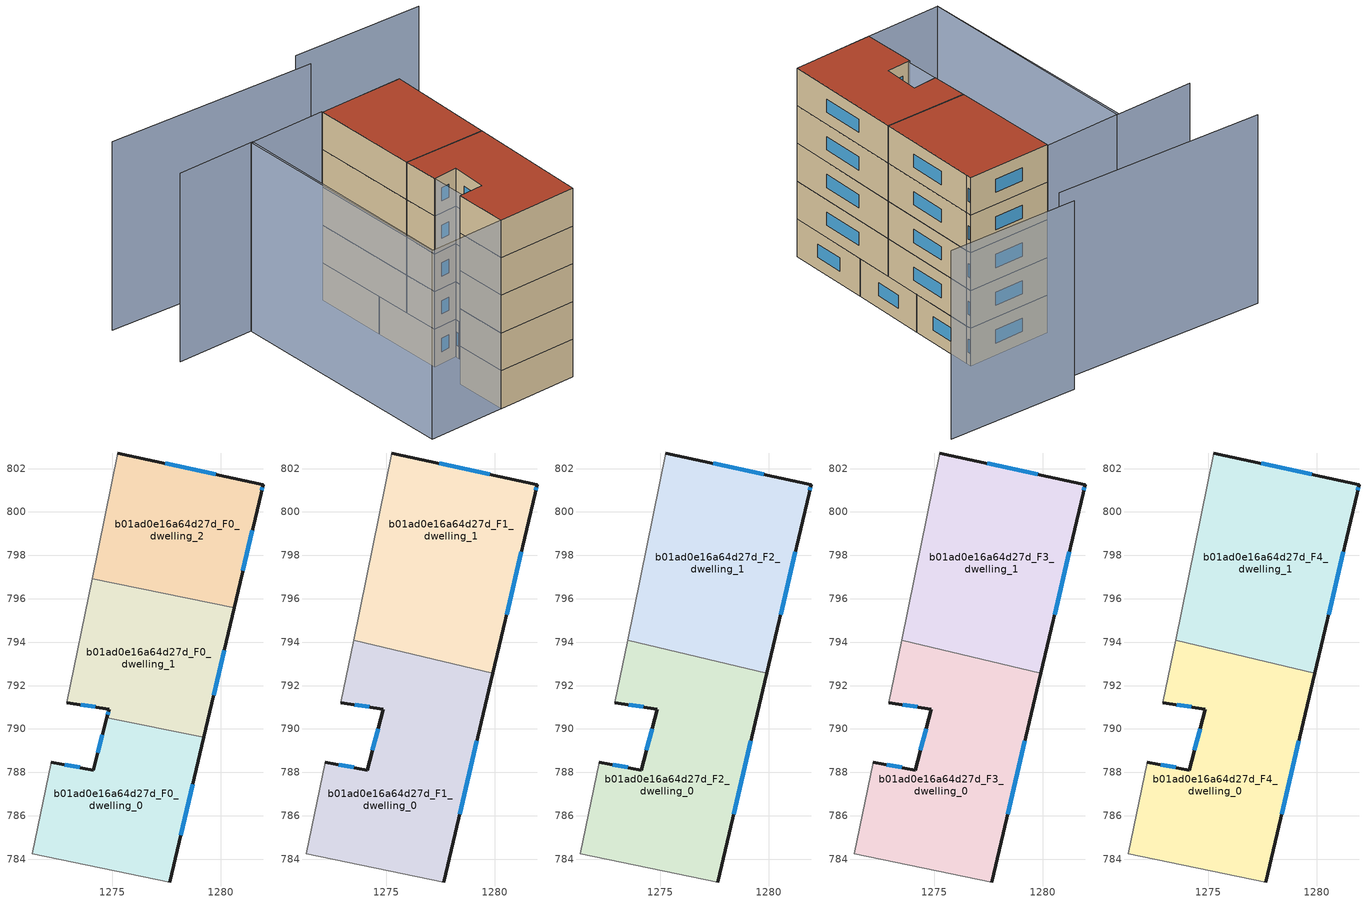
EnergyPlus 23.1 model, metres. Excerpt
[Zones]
b01ad0e16a64d27d_F0_dwelling_0
 floor ground (EU_floor_Construction): 1279.22,789.61 1277.65,782.95 1271.33,784.25 1272.2,788.47 1274.13,788.11 1274.76,790.52 z0
 wall outside (EU_wall_Construction): 1274.76,790.52 1274.13,788.11 1272.2,788.47 / 1277.65,782.95 1279.22,789.61 z0:3
 wall to b01ad0e16a64d27d_F0_dwelling_1 (EU_wall_Construction): 1279.22,789.61 1274.76,790.52 z0:3
 wall adiabatic (EU_wall_Construction): 1272.2,788.47 1271.33,784.25 1277.65,782.95 z0:3
 window (EU_Window_Construction): 1273.5,788.23 1272.83,788.35 / 1274.56,789.74 1274.33,788.89 / 1278.16,785.11 1278.71,787.44 z0.98:2.02
b01ad0e16a64d27d_F0_dwelling_1
 floor ground (EU_floor_Construction): 1280.62,795.58 1279.22,789.61 1274.76,790.52 1274.87,790.92 1272.92,791.22 1274.09,796.92 z0
 wall outside (EU_wall_Construction): 1279.22,789.61 1280.62,795.58 / 1272.92,791.22 1274.87,790.92 1274.76,790.52 z0:3
 wall adiabatic (EU_wall_Construction): 1274.09,796.92 1272.92,791.22 z0:3
 wall to b01ad0e16a64d27d_F0_dwelling_2 (EU_wall_Construction): 1280.62,795.58 1274.09,796.92 z0:3
 window (EU_Window_Construction): 1279.67,791.55 1280.17,793.64 / 1274.83,790.79 1274.8,790.65 / 1273.55,791.12 1274.23,791.02 z0.98:2.02
b01ad0e16a64d27d_F0_dwelling_2
 floor ground (EU_floor_Construction): 1281.96,801.26 1281.87,800.87 1280.62,795.58 1274.09,796.92 1275.27,802.72 z0
 wall outside (EU_wall_Construction): 1280.62,795.58 1281.87,800.87 1281.96,801.26 1275.27,802.72 z0:3
 wall adiabatic (EU_wall_Construction): 1275.27,802.72 1274.09,796.92 z0:3
 window (EU_Window_Construction): 1281.03,797.3 1281.46,799.15 / 1279.78,801.73 1277.45,802.24 / 1281.9,800.99 1281.93,801.13 z0.98:2.02
b01ad0e16a64d27d_F1_dwelling_0
 floor to b01ad0e16a64d27d_F0_dwelling_0 (EU_floor_Construction): 1279.22,789.61 1277.65,782.95 1271.33,784.25 1272.2,788.47 1274.13,788.11 1274.76,790.52 z3
 floor to b01ad0e16a64d27d_F0_dwelling_1 (EU_floor_Construction): 1279.92,792.58 1279.22,789.61 1274.76,790.52 1274.87,790.92 1272.92,791.22 1273.5,794.08 z3
 wall outside (EU_wall_Construction): 1272.92,791.22 1274.87,790.92 1274.13,788.11 1272.2,788.47 / 1277.65,782.95 1279.92,792.58 z3:6
 wall adiabatic (EU_wall_Construction): 1272.2,788.47 1271.33,784.25 1277.65,782.95 / 1273.5,794.08 1272.92,791.22 z3:6
 wall to b01ad0e16a64d27d_F1_dwelling_1 (EU_wall_Construction): 1279.92,792.58 1273.5,794.08 z3:6
 window (EU_Window_Construction): 1273.5,788.23 1272.83,788.35 / 1274.63,790.01 1274.37,789.02 / 1273.55,791.12 1274.23,791.02 / 1278.39,786.08 1279.18,789.45 z3.98:5.02
b01ad0e16a64d27d_F1_dwelling_1
 floor to b01ad0e16a64d27d_F0_dwelling_2 (EU_floor_Construction): 1281.96,801.26 1281.87,800.87 1280.62,795.58 1274.09,796.92 1275.27,802.72 z3
 floor to b01ad0e16a64d27d_F0_dwelling_1 (EU_floor_Construction): 1280.62,795.58 1279.92,792.58 1273.5,794.08 1274.09,796.92 z3
 wall outside (EU_wall_Construction): 1279.92,792.58 1281.87,800.87 1281.96,801.26 1275.27,802.72 z3:6
 wall adiabatic (EU_wall_Construction): 1275.27,802.72 1273.5,794.08 z3:6
 window (EU_Window_Construction): 1279.78,801.73 1277.45,802.24 / 1281.9,800.99 1281.93,801.13 / 1280.55,795.27 1281.23,798.17 z3.98:5.02
b01ad0e16a64d27d_F2_dwelling_0
 floor to b01ad0e16a64d27d_F1_dwelling_0 (EU_floor_Construction): 1279.92,792.58 1277.65,782.95 1271.33,784.25 1272.2,788.47 1274.13,788.11 1274.87,790.92 1272.92,791.22 1273.5,794.08 z6
 wall outside (EU_wall_Construction): 1272.92,791.22 1274.87,790.92 1274.13,788.11 1272.2,788.47 / 1277.65,782.95 1279.92,792.58 z6:9
 wall adiabatic (EU_wall_Construction): 1272.2,788.47 1271.33,784.25 1277.65,782.95 / 1273.5,794.08 1272.92,791.22 z6:9
 wall to b01ad0e16a64d27d_F2_dwelling_1 (EU_wall_Construction): 1279.92,792.58 1273.5,794.08 z6:9
 window (EU_Window_Construction): 1273.5,788.23 1272.83,788.35 / 1274.63,790.01 1274.37,789.02 / 1273.55,791.12 1274.23,791.02 / 1278.39,786.08 1279.18,789.45 z6.98:8.02
b01ad0e16a64d27d_F2_dwelling_1
 floor to b01ad0e16a64d27d_F1_dwelling_1 (EU_floor_Construction): 1281.96,801.26 1281.87,800.87 1279.92,792.58 1273.5,794.08 1275.27,802.72 z6
 wall outside (EU_wall_Construction): 1279.92,792.58 1281.87,800.87 1281.96,801.26 1275.27,802.72 z6:9
 wall adiabatic (EU_wall_Construction): 1275.27,802.72 1273.5,794.08 z6:9
 window (EU_Window_Construction): 1279.78,801.73 1277.45,802.24 / 1281.9,800.99 1281.93,801.13 / 1280.55,795.27 1281.23,798.17 z6.98:8.02
b01ad0e16a64d27d_F3_dwelling_0
 floor to b01ad0e16a64d27d_F2_dwelling_0 (EU_floor_Construction): 1279.92,792.58 1277.65,782.95 1271.33,784.25 1272.2,788.47 1274.13,788.11 1274.87,790.92 1272.92,791.22 1273.5,794.08 z9
 wall outside (EU_wall_Construction): 1272.92,791.22 1274.87,790.92 1274.13,788.11 1272.2,788.47 / 1277.65,782.95 1279.92,792.58 z9:12
 wall adiabatic (EU_wall_Construction): 1272.2,788.47 1271.33,784.25 1277.65,782.95 / 1273.5,794.08 1272.92,791.22 z9:12
 wall to b01ad0e16a64d27d_F3_dwelling_1 (EU_wall_Construction): 1279.92,792.58 1273.5,794.08 z9:12
 window (EU_Window_Construction): 1273.5,788.23 1272.83,788.35 / 1274.63,790.01 1274.37,789.02 / 1273.55,791.12 1274.23,791.02 / 1278.39,786.08 1279.18,789.45 z9.98:11.02
b01ad0e16a64d27d_F3_dwelling_1
 floor to b01ad0e16a64d27d_F2_dwelling_1 (EU_floor_Construction): 1281.96,801.26 1281.87,800.87 1279.92,792.58 1273.5,794.08 1275.27,802.72 z9
 wall outside (EU_wall_Construction): 1279.92,792.58 1281.87,800.87 1281.96,801.26 1275.27,802.72 z9:12
 wall adiabatic (EU_wall_Construction): 1275.27,802.72 1273.5,794.08 z9:12
 window (EU_Window_Construction): 1279.78,801.73 1277.45,802.24 / 1281.9,800.99 1281.93,801.13 / 1280.55,795.27 1281.23,798.17 z9.98:11.02
b01ad0e16a64d27d_F4_dwelling_0
 floor to b01ad0e16a64d27d_F3_dwelling_0 (EU_floor_Construction): 1279.92,792.58 1277.65,782.95 1271.33,784.25 1272.2,788.47 1274.13,788.11 1274.87,790.92 1272.92,791.22 1273.5,794.08 z12
 wall outside (EU_wall_Construction): 1272.92,791.22 1274.87,790.92 1274.13,788.11 1272.2,788.47 / 1277.65,782.95 1279.92,792.58 z12:15
 wall adiabatic (EU_wall_Construction): 1272.2,788.47 1271.33,784.25 1277.65,782.95 / 1273.5,794.08 1272.92,791.22 z12:15
 wall to b01ad0e16a64d27d_F4_dwelling_1 (EU_wall_Construction): 1279.92,792.58 1273.5,794.08 z12:15
 window (EU_Window_Construction): 1273.5,788.23 1272.83,788.35 / 1274.63,790.01 1274.37,789.02 / 1273.55,791.12 1274.23,791.02 / 1278.39,786.08 1279.18,789.45 z12.98:14.02
 roof outside (EU_roof_Construction): 1277.65,782.95 1279.92,792.58 1273.5,794.08 1272.92,791.22 1274.87,790.92 1274.13,788.11 1272.2,788.47 1271.33,784.25 z15
b01ad0e16a64d27d_F4_dwelling_1
 floor to b01ad0e16a64d27d_F3_dwelling_1 (EU_floor_Construction): 1281.96,801.26 1281.87,800.87 1279.92,792.58 1273.5,794.08 1275.27,802.72 z12
 wall outside (EU_wall_Construction): 1279.92,792.58 1281.87,800.87 1281.96,801.26 1275.27,802.72 z12:15
 wall adiabatic (EU_wall_Construction): 1275.27,802.72 1273.5,794.08 z12:15
 window (EU_Window_Construction): 1279.78,801.73 1277.45,802.24 / 1281.9,800.99 1281.93,801.13 / 1280.55,795.27 1281.23,798.17 z12.98:14.02
 roof outside (EU_roof_Construction): 1279.92,792.58 1281.87,800.87 1281.96,801.26 1275.27,802.72 1273.5,794.08 z15
shading: 1262.84,805.43 1269.2,804.08 / 1269.2,804.08 1265.25,785.48 / 1290.47,806.15 1280.07,808.75 / 1279.87,807.29 1263.33,811.67 / 1275.29,802.8 1271.48,784.21 / 1271.48,784.21 1265.24,785.49 / 1265.24,785.49 1269.04,804.08 / 1269.04,804.08 1275.29,802.8 z0:15
[Building]
EU S2 Campaign: North Axis=0; Terrain=City; Solar Distribution=FullExterior
[Site:Location]
Bologna: Latitude=44.5; Longitude=11.25; Time Zone=1; Elevation=37
[SizingPeriod:WeatherFileDays]
AnnualSizingPeriod: Begin Month=1; Begin Day of Month=1; End Month=12; End Day of Month=31; Day of Week for Start Day=Monday; Use Weather File Daylight Saving Period=No; Use Weather File Rain and Snow Indicators=No
[MATERIAL]
EU_InternalMass_Material: Roughness=MediumRough; Thickness=0.1; Conductivity=1; Density=1800; Specific Heat=900; Thermal Absorptance=0.9; Solar Absorptance=0.7; Visible Absorptance=0.7
[MATERIAL:NOMASS] Roughness=MediumRough; Thermal Absorptance=0.9; Solar Absorptance=0.7; Visible Absorptance=0.7
Name | Thermal Resistance
EU_wall_NoMass | 0.905828
EU_roof_NoMass | 0.37593
EU_floor_NoMass | 0.67114
[WINDOWMATERIAL:SIMPLEGLAZINGSYSTEM]
EU_Window_SimpleGlazing: UFactor=4.52486; Solar Heat Gain Coefficient=0.85; Visible Transmittance=0.85
[CONSTRUCTION]
EU_wall_Construction: EU_wall_NoMass
EU_roof_Construction: EU_roof_NoMass
EU_floor_Construction: EU_floor_NoMass
EU_Window_Construction: EU_Window_SimpleGlazing
EU_InternalMass_Construction: EU_InternalMass_Material
[ZONE] Type=1; Multiplier=1; Ceiling Height=autocalculate; Floor Area=autocalculate; Part of Total Floor Area=Yes
Name | Volume
b01ad0e16a64d27d_F0_dwelling_0 | 119.053
b01ad0e16a64d27d_F1_dwelling_0; b01ad0e16a64d27d_F2_dwelling_0; b01ad0e16a64d27d_F3_dwelling_0; b01ad0e16a64d27d_F4_dwelling_0 | 178.59
b01ad0e16a64d27d_F0_dwelling_1 | 119.05
b01ad0e16a64d27d_F1_dwelling_1; b01ad0e16a64d27d_F2_dwelling_1; b01ad0e16a64d27d_F3_dwelling_1; b01ad0e16a64d27d_F4_dwelling_1 | 178.588
b01ad0e16a64d27d_F0_dwelling_2 | 119.051
[INTERNALMASS] Construction=EU_InternalMass_Construction
Name | Zone or ZoneList | Surface Area
b01ad0e16a64d27d_F0_dwelling_0_EU_InternalMass | b01ad0e16a64d27d_F0_dwelling_0 | 39.6845
b01ad0e16a64d27d_F0_dwelling_1_EU_InternalMass | b01ad0e16a64d27d_F0_dwelling_1 | 39.6829
b01ad0e16a64d27d_F0_dwelling_2_EU_InternalMass | b01ad0e16a64d27d_F0_dwelling_2 | 39.6834
b01ad0e16a64d27d_F1_dwelling_0_EU_InternalMass | b01ad0e16a64d27d_F1_dwelling_0 | 59.5305
b01ad0e16a64d27d_F1_dwelling_1_EU_InternalMass | b01ad0e16a64d27d_F1_dwelling_1 | 59.5289
b01ad0e16a64d27d_F2_dwelling_0_EU_InternalMass | b01ad0e16a64d27d_F2_dwelling_0 | 59.5305
b01ad0e16a64d27d_F2_dwelling_1_EU_InternalMass | b01ad0e16a64d27d_F2_dwelling_1 | 59.5289
b01ad0e16a64d27d_F3_dwelling_0_EU_InternalMass | b01ad0e16a64d27d_F3_dwelling_0 | 59.5305
b01ad0e16a64d27d_F3_dwelling_1_EU_InternalMass | b01ad0e16a64d27d_F3_dwelling_1 | 59.5289
b01ad0e16a64d27d_F4_dwelling_0_EU_InternalMass | b01ad0e16a64d27d_F4_dwelling_0 | 59.5305
b01ad0e16a64d27d_F4_dwelling_1_EU_InternalMass | b01ad0e16a64d27d_F4_dwelling_1 | 59.5289
[OTHEREQUIPMENT] Fuel Type=Electricity; Design Level Calculation Method=Watts/Area; Power per Zone Floor Area=1; Fraction Latent=0; Fraction Radiant=0; Fraction Lost=0; Carbon Dioxide Generation Rate=0; EndUse Subcategory=EU_Step8_InternalGains
Name | Zone or ZoneList or Space or SpaceList | Schedule
EU_Step8_InternalGain_b01ad0e16a64d27d_F0_dwelling_0_f000 | b01ad0e16a64d27d_F0_dwelling_0 | EU_Step8_GainSchedule_b01ad0e16a64d27d_F0_dwelling_0_f000
EU_Step8_InternalGain_b01ad0e16a64d27d_F0_dwelling_1_f000 | b01ad0e16a64d27d_F0_dwelling_1 | EU_Step8_GainSchedule_b01ad0e16a64d27d_F0_dwelling_1_f000
EU_Step8_InternalGain_b01ad0e16a64d27d_F0_dwelling_2_f000 | b01ad0e16a64d27d_F0_dwelling_2 | EU_Step8_GainSchedule_b01ad0e16a64d27d_F0_dwelling_2_f000
EU_Step8_InternalGain_b01ad0e16a64d27d_F1_dwelling_0_f000 | b01ad0e16a64d27d_F1_dwelling_0 | EU_Step8_GainSchedule_b01ad0e16a64d27d_F1_dwelling_0_f000
EU_Step8_InternalGain_b01ad0e16a64d27d_F1_dwelling_1_f000 | b01ad0e16a64d27d_F1_dwelling_1 | EU_Step8_GainSchedule_b01ad0e16a64d27d_F1_dwelling_1_f000
EU_Step8_InternalGain_b01ad0e16a64d27d_F2_dwelling_0_f000 | b01ad0e16a64d27d_F2_dwelling_0 | EU_Step8_GainSchedule_b01ad0e16a64d27d_F2_dwelling_0_f000
EU_Step8_InternalGain_b01ad0e16a64d27d_F2_dwelling_1_f000 | b01ad0e16a64d27d_F2_dwelling_1 | EU_Step8_GainSchedule_b01ad0e16a64d27d_F2_dwelling_1_f000
EU_Step8_InternalGain_b01ad0e16a64d27d_F3_dwelling_0_f000 | b01ad0e16a64d27d_F3_dwelling_0 | EU_Step8_GainSchedule_b01ad0e16a64d27d_F3_dwelling_0_f000
EU_Step8_InternalGain_b01ad0e16a64d27d_F3_dwelling_1_f000 | b01ad0e16a64d27d_F3_dwelling_1 | EU_Step8_GainSchedule_b01ad0e16a64d27d_F3_dwelling_1_f000
EU_Step8_InternalGain_b01ad0e16a64d27d_F4_dwelling_0_f000 | b01ad0e16a64d27d_F4_dwelling_0 | EU_Step8_GainSchedule_b01ad0e16a64d27d_F4_dwelling_0_f000
EU_Step8_InternalGain_b01ad0e16a64d27d_F4_dwelling_1_f000 | b01ad0e16a64d27d_F4_dwelling_1 | EU_Step8_GainSchedule_b01ad0e16a64d27d_F4_dwelling_1_f000
[ZONEVENTILATION:DESIGNFLOWRATE] Schedule=EU_AlwaysOn; Design Flow Rate Calculation Method=AirChanges/Hour; Air Changes per Hour=0.73129; Ventilation Type=Natural; Fan Pressure Rise=0; Fan Total Efficiency=1; Constant Term Coefficient=1; Temperature Term Coefficient=0; Velocity Term Coefficient=0; Velocity Squared Term Coefficient=0; Minimum Indoor Temperature=-100; Maximum Indoor Temperature=100; Delta Temperature=-100; Minimum Outdoor Temperature=-100; Maximum Outdoor Temperature=100; Maximum Wind Speed=40
Name | Zone or ZoneList or Space or SpaceList
EU_ConstantAir_b01ad0e16a64d27d_F0_dwelling_0 | b01ad0e16a64d27d_F0_dwelling_0
EU_ConstantAir_b01ad0e16a64d27d_F0_dwelling_1 | b01ad0e16a64d27d_F0_dwelling_1
EU_ConstantAir_b01ad0e16a64d27d_F0_dwelling_2 | b01ad0e16a64d27d_F0_dwelling_2
EU_ConstantAir_b01ad0e16a64d27d_F1_dwelling_0 | b01ad0e16a64d27d_F1_dwelling_0
EU_ConstantAir_b01ad0e16a64d27d_F1_dwelling_1 | b01ad0e16a64d27d_F1_dwelling_1
EU_ConstantAir_b01ad0e16a64d27d_F2_dwelling_0 | b01ad0e16a64d27d_F2_dwelling_0
EU_ConstantAir_b01ad0e16a64d27d_F2_dwelling_1 | b01ad0e16a64d27d_F2_dwelling_1
EU_ConstantAir_b01ad0e16a64d27d_F3_dwelling_0 | b01ad0e16a64d27d_F3_dwelling_0
EU_ConstantAir_b01ad0e16a64d27d_F3_dwelling_1 | b01ad0e16a64d27d_F3_dwelling_1
EU_ConstantAir_b01ad0e16a64d27d_F4_dwelling_0 | b01ad0e16a64d27d_F4_dwelling_0
EU_ConstantAir_b01ad0e16a64d27d_F4_dwelling_1 | b01ad0e16a64d27d_F4_dwelling_1
[HVACTEMPLATE:THERMOSTAT] Constant Heating Setpoint=20; Constant Cooling Setpoint=50
EU_HeatOnly_b01ad0e16a64d27d_F0_dwelling_0; EU_HeatOnly_b01ad0e16a64d27d_F0_dwelling_1; EU_HeatOnly_b01ad0e16a64d27d_F0_dwelling_2; EU_HeatOnly_b01ad0e16a64d27d_F1_dwelling_0; EU_HeatOnly_b01ad0e16a64d27d_F1_dwelling_1; EU_HeatOnly_b01ad0e16a64d27d_F2_dwelling_0; EU_HeatOnly_b01ad0e16a64d27d_F2_dwelling_1; EU_HeatOnly_b01ad0e16a64d27d_F3_dwelling_0; EU_HeatOnly_b01ad0e16a64d27d_F3_dwelling_1; EU_HeatOnly_b01ad0e16a64d27d_F4_dwelling_0; EU_HeatOnly_b01ad0e16a64d27d_F4_dwelling_1
[HVACTEMPLATE:ZONE:IDEALLOADSAIRSYSTEM] System Availability Schedule=EU_AlwaysOn; Maximum Heating Supply Air Temperature=50; Minimum Cooling Supply Air Temperature=13; Maximum Heating Supply Air Humidity Ratio=0.0156; Minimum Cooling Supply Air Humidity Ratio=0.0077; Heating Limit=NoLimit; Cooling Limit=NoLimit; Heating Availability Schedule=EU_AlwaysOn; Cooling Availability Schedule=EU_CoolingOff; Dehumidification Control Type=ConstantSensibleHeatRatio; Cooling Sensible Heat Ratio=0.7; Dehumidification Setpoint=60; Humidification Control Type=None; Humidification Setpoint=30; Outdoor Air Method=None; Outdoor Air Flow Rate per Person=0.00944; Outdoor Air Flow Rate per Zone Floor Area=0; Outdoor Air Flow Rate per Zone=0; Demand Controlled Ventilation Type=None; Outdoor Air Economizer Type=NoEconomizer; Heat Recovery Type=None; Sensible Heat Recovery Effectiveness=0.7; Latent Heat Recovery Effectiveness=0.65
Name | Template Thermostat
b01ad0e16a64d27d_F0_dwelling_0 | EU_HeatOnly_b01ad0e16a64d27d_F0_dwelling_0
b01ad0e16a64d27d_F0_dwelling_1 | EU_HeatOnly_b01ad0e16a64d27d_F0_dwelling_1
b01ad0e16a64d27d_F0_dwelling_2 | EU_HeatOnly_b01ad0e16a64d27d_F0_dwelling_2
b01ad0e16a64d27d_F1_dwelling_0 | EU_HeatOnly_b01ad0e16a64d27d_F1_dwelling_0
b01ad0e16a64d27d_F1_dwelling_1 | EU_HeatOnly_b01ad0e16a64d27d_F1_dwelling_1
b01ad0e16a64d27d_F2_dwelling_0 | EU_HeatOnly_b01ad0e16a64d27d_F2_dwelling_0
b01ad0e16a64d27d_F2_dwelling_1 | EU_HeatOnly_b01ad0e16a64d27d_F2_dwelling_1
b01ad0e16a64d27d_F3_dwelling_0 | EU_HeatOnly_b01ad0e16a64d27d_F3_dwelling_0
b01ad0e16a64d27d_F3_dwelling_1 | EU_HeatOnly_b01ad0e16a64d27d_F3_dwelling_1
b01ad0e16a64d27d_F4_dwelling_0 | EU_HeatOnly_b01ad0e16a64d27d_F4_dwelling_0
b01ad0e16a64d27d_F4_dwelling_1 | EU_HeatOnly_b01ad0e16a64d27d_F4_dwelling_1
[SIZING:ZONE] Zone Cooling Design Supply Air Temperature Input Method=SupplyAirTemperature; Zone Cooling Design Supply Air Temperature=13; Zone Heating Design Supply Air Temperature Input Method=SupplyAirTemperature; Zone Heating Design Supply Air Temperature=50; Zone Cooling Design Supply Air Humidity Ratio=0.008; Zone Heating Design Supply Air Humidity Ratio=0.008; Cooling Design Air Flow Method=DesignDay; Cooling Design Air Flow Rate=0; Cooling Minimum Air Flow per Zone Floor Area=0.000762; Cooling Minimum Air Flow=0; Cooling Minimum Air Flow Fraction=0.2; Heating Design Air Flow Method=DesignDay; Heating Design Air Flow Rate=0; Heating Maximum Air Flow per Zone Floor Area=0.002032; Heating Maximum Air Flow=0.141576; Heating Maximum Air Flow Fraction=0.3; Account for Dedicated Outdoor Air System=No; Dedicated Outdoor Air System Control Strategy=NeutralSupplyAir; Dedicated Outdoor Air Low Setpoint Temperature for Design=autosize; Dedicated Outdoor Air High Setpoint Temperature for Design=autosize; Zone Load Sizing Method=Sensible Load Only No Latent Load; Zone Latent Cooling Design Supply Air Humidity Ratio Input Method=HumidityRatioDifference; Zone Cooling Design Supply Air Humidity Ratio Difference=0.005; Zone Latent Heating Design Supply Air Humidity Ratio Input Method=HumidityRatioDifference; Zone Humidification Design Supply Air Humidity Ratio Difference=0.005
b01ad0e16a64d27d_F0_dwelling_0; b01ad0e16a64d27d_F0_dwelling_1; b01ad0e16a64d27d_F0_dwelling_2; b01ad0e16a64d27d_F1_dwelling_0; b01ad0e16a64d27d_F1_dwelling_1; b01ad0e16a64d27d_F2_dwelling_0; b01ad0e16a64d27d_F2_dwelling_1; b01ad0e16a64d27d_F3_dwelling_0; b01ad0e16a64d27d_F3_dwelling_1; b01ad0e16a64d27d_F4_dwelling_0; b01ad0e16a64d27d_F4_dwelling_1
[SCHEDULE:CONSTANT]
Name | Hourly Value
EU_AlwaysOn | 1
EU_CoolingOff | 0
[SCHEDULE:FILE] Column Number=1; Rows to Skip at Top=0; Number of Hours of Data=8760; Column Separator=Comma; Interpolate to Timestep=No; Minutes per Item=60; Adjust Schedule for Daylight Savings=Yes
Name | File
EU_Step8_GainSchedule_b01ad0e16a64d27d_F0_dwelling_0_f000 | ../../schedules/b01ad0e16a64d27d/b01ad0e16a64d27d_F0_dwelling_0_f000_gain.csv
EU_Step8_GainSchedule_b01ad0e16a64d27d_F0_dwelling_1_f000 | ../../schedules/b01ad0e16a64d27d/b01ad0e16a64d27d_F0_dwelling_1_f000_gain.csv
EU_Step8_GainSchedule_b01ad0e16a64d27d_F0_dwelling_2_f000 | ../../schedules/b01ad0e16a64d27d/b01ad0e16a64d27d_F0_dwelling_2_f000_gain.csv
EU_Step8_GainSchedule_b01ad0e16a64d27d_F1_dwelling_0_f000 | ../../schedules/b01ad0e16a64d27d/b01ad0e16a64d27d_F1_dwelling_0_f000_gain.csv
EU_Step8_GainSchedule_b01ad0e16a64d27d_F1_dwelling_1_f000 | ../../schedules/b01ad0e16a64d27d/b01ad0e16a64d27d_F1_dwelling_1_f000_gain.csv
EU_Step8_GainSchedule_b01ad0e16a64d27d_F2_dwelling_0_f000 | ../../schedules/b01ad0e16a64d27d/b01ad0e16a64d27d_F2_dwelling_0_f000_gain.csv
EU_Step8_GainSchedule_b01ad0e16a64d27d_F2_dwelling_1_f000 | ../../schedules/b01ad0e16a64d27d/b01ad0e16a64d27d_F2_dwelling_1_f000_gain.csv
EU_Step8_GainSchedule_b01ad0e16a64d27d_F3_dwelling_0_f000 | ../../schedules/b01ad0e16a64d27d/b01ad0e16a64d27d_F3_dwelling_0_f000_gain.csv
EU_Step8_GainSchedule_b01ad0e16a64d27d_F3_dwelling_1_f000 | ../../schedules/b01ad0e16a64d27d/b01ad0e16a64d27d_F3_dwelling_1_f000_gain.csv
EU_Step8_GainSchedule_b01ad0e16a64d27d_F4_dwelling_0_f000 | ../../schedules/b01ad0e16a64d27d/b01ad0e16a64d27d_F4_dwelling_0_f000_gain.csv
EU_Step8_GainSchedule_b01ad0e16a64d27d_F4_dwelling_1_f000 | ../../schedules/b01ad0e16a64d27d/b01ad0e16a64d27d_F4_dwelling_1_f000_gain.csv
